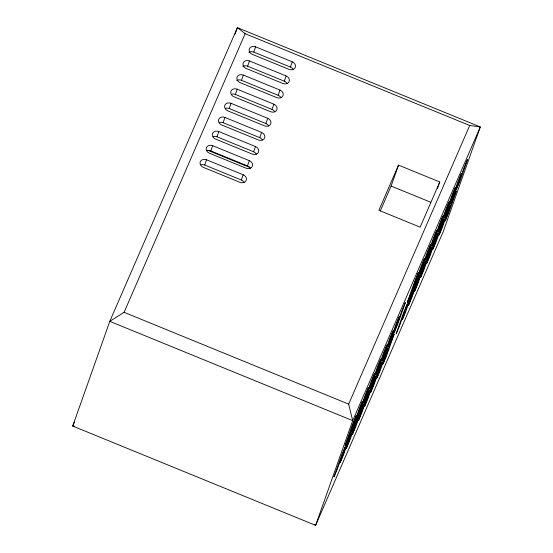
<?xml version="1.0" encoding="UTF-8"?>
<svg xmlns="http://www.w3.org/2000/svg" width="553" height="553" viewBox="0 0 553 553"><rect width="100%" height="100%" fill="white"/><g stroke="black" fill="none" stroke-linecap="round" stroke-linejoin="round"><path stroke-width="0.83" d="M235.087 34.148L237.389 27.65L480.294 126.941L443.209 231.666L315.611 525.35L72.706 426.059L109.791 321.334L237.389 27.65L245.138 33.692L469.711 125.49L480.294 126.941L352.696 420.633L315.611 525.35L314.325 524.341M200.96 164.815A4.956 4.099 19.5 0 1 204.686 165.036L206.539 159.796L243.202 174.783A4.956 4.099 19.5 0 1 246.147 180.423A4.956 4.099 19.5 0 1 239.933 182.317L203.269 167.331A4.956 4.099 19.5 0 1 200.317 161.69A4.956 4.099 19.5 0 1 206.539 159.796M207.099 150.692A4.956 4.099 19.5 0 1 210.817 150.914L212.67 145.681L249.334 160.667A4.956 4.099 19.5 0 1 252.286 166.308A4.956 4.099 19.5 0 1 246.064 168.195L209.4 153.209A4.956 4.099 19.5 0 1 206.456 147.568A4.956 4.099 19.5 0 1 212.67 145.681M213.23 136.57A4.956 4.099 19.5 0 1 216.956 136.798L218.808 131.559L255.472 146.545A4.956 4.099 19.5 0 1 258.417 152.186A4.956 4.099 19.5 0 1 252.203 154.08L215.532 139.086A4.956 4.099 19.5 0 1 212.587 133.453A4.956 4.099 19.5 0 1 218.808 131.559M219.368 122.455A4.956 4.099 19.5 0 1 223.087 122.676L224.94 117.436L261.604 132.43A4.956 4.099 19.5 0 1 264.555 138.063A4.956 4.099 19.5 0 1 258.334 139.957L221.67 124.971A4.956 4.099 19.5 0 1 218.725 119.33A4.956 4.099 19.5 0 1 224.94 117.436M225.5 108.333A4.956 4.099 19.5 0 1 229.219 108.554L231.078 103.321L267.742 118.307A4.956 4.099 19.5 0 1 270.687 123.948A4.956 4.099 19.5 0 1 264.465 125.835L227.801 110.849A4.956 4.099 19.5 0 1 224.857 105.215A4.956 4.099 19.5 0 1 231.078 103.321M231.638 94.217A4.956 4.099 19.5 0 1 235.357 94.439L237.209 89.199L273.873 104.185A4.956 4.099 19.5 0 1 276.825 109.826A4.956 4.099 19.5 0 1 270.604 111.72L233.94 96.734A4.956 4.099 19.5 0 1 230.988 91.093A4.956 4.099 19.5 0 1 237.209 89.199M236.705 80.579A4.956 4.099 19.5 0 1 241.488 80.316L243.341 75.084L280.012 90.07A4.956 4.099 19.5 0 1 282.956 95.71A4.956 4.099 19.5 0 1 276.735 97.598L240.071 82.611A4.956 4.099 19.5 0 1 237.126 76.971A4.956 4.099 19.5 0 1 243.341 75.084M242.836 66.457A4.956 4.099 19.5 0 1 247.626 66.201L249.479 60.961L286.143 75.948A4.956 4.099 19.5 0 1 289.088 81.588A4.956 4.099 19.5 0 1 282.873 83.482L246.209 68.489A4.956 4.099 19.5 0 1 243.258 62.855A4.956 4.099 19.5 0 1 249.479 60.961M248.974 52.341A4.956 4.099 19.5 0 1 253.758 52.079L255.61 46.839L292.281 61.832A4.956 4.099 19.5 0 1 295.226 67.466A4.956 4.099 19.5 0 1 289.005 69.36L252.341 54.374A4.956 4.099 19.5 0 1 249.396 48.733A4.956 4.099 19.5 0 1 255.61 46.839M244.108 182.449A4.956 4.099 19.5 0 0 241.35 180.022L243.202 174.783M250.246 168.333A4.956 4.099 19.5 0 0 247.481 165.9L249.334 160.667M256.378 154.211A4.956 4.099 19.5 0 0 253.62 151.785L255.472 146.545M262.516 140.089A4.956 4.099 19.5 0 0 259.751 137.662L261.604 132.43M268.647 125.973A4.956 4.099 19.5 0 0 265.889 123.547L267.742 118.307M274.786 111.851A4.956 4.099 19.5 0 0 272.021 109.425L273.873 104.185M280.917 97.736A4.956 4.099 19.5 0 0 278.152 95.303L280.012 90.07M287.048 83.614A4.956 4.099 19.5 0 0 284.29 81.187L286.143 75.948M293.187 69.491A4.956 4.099 19.5 0 0 290.422 67.065L292.281 61.832M380.277 210.99L391.102 186.064L398.519 165.119L439.773 181.978L437.485 188.421M74.427 422.098L72.706 426.059L74.337 426.28M469.711 125.49L348.66 404.119L352.696 420.633L109.791 321.334L124.086 312.314L245.138 33.692M398.519 165.119L378.895 210.299L420.142 227.159L439.773 181.978M253.758 52.079L290.422 67.065M247.626 66.201L284.29 81.187M241.488 80.316L278.152 95.303M235.357 94.439L272.021 109.425M229.219 108.554L265.889 123.547M391.102 186.064L430.766 202.274M223.087 122.676L259.751 137.662M216.956 136.798L253.62 151.785M210.817 150.914L247.481 165.9M207.541 150.188L249.901 167.504M204.686 165.036L241.35 180.022M124.086 312.314L348.66 404.119M334.026 476.804L337.185 469.532L345.141 446.976L341.92 454.504L334.026 476.804M340.157 462.688L343.316 455.409L351.279 432.854L348.058 440.388L340.157 462.688M345.148 445.386L348.307 438.114L356.27 415.559L353.049 423.086L345.148 445.386M346.296 448.566L349.455 441.294L357.411 418.739L354.19 426.266L346.296 448.566M351.286 431.271L354.445 423.992L362.402 401.443L359.18 408.971L351.286 431.271M352.427 434.444L355.586 427.172L363.542 404.616L360.328 412.144L352.427 434.444M357.418 417.149L360.577 409.877L368.533 387.321L365.319 394.849L357.418 417.149M358.565 420.328L361.724 413.05L369.68 390.501L366.459 398.029L358.565 420.328M363.556 403.026L366.715 395.754L374.671 373.199L371.45 380.734L363.556 403.026M364.697 406.206L367.856 398.934L375.812 376.379L372.591 383.906L364.697 406.206M369.687 388.911L372.846 381.639L380.803 359.084L377.581 366.611L369.687 388.911M370.828 392.091L373.994 384.812L381.95 362.256L378.729 369.791L370.828 392.091M375.819 374.789L378.985 367.517L386.941 344.961L383.72 352.489L375.819 374.789M376.966 377.969L380.125 370.697L388.082 348.141L384.86 355.669L376.966 377.969M381.957 360.674L385.116 353.395L393.072 330.846L389.851 338.374L381.957 360.674M383.098 363.846L386.264 356.574L394.22 334.019L390.999 341.547L383.098 363.846M388.088 346.551L391.248 339.279L399.211 316.724L395.989 324.252L388.088 346.551M394.227 332.429L397.386 325.157L405.342 302.602L402.121 310.136L394.227 332.429M396.19 333.729L399.349 326.45L407.305 303.901L404.084 311.429L396.19 333.729M402.321 319.606L405.48 312.334L413.437 289.779L410.215 297.307L402.321 319.606M407.312 302.311L410.471 295.039L418.427 272.484L415.206 280.012L407.312 302.311M408.453 305.491L411.619 298.212L419.575 275.657L416.354 283.191L408.453 305.491M413.444 288.189L416.609 280.917L424.566 258.362L421.345 265.889L413.444 288.189M414.591 291.369L417.75 284.097L425.706 261.541L422.485 269.069L414.591 291.369M419.582 274.074L422.741 266.795L430.697 244.246L427.476 251.774L419.582 274.074M420.722 277.247L423.881 269.975L431.845 247.419L428.623 254.947L420.722 277.247M425.713 259.951L428.872 252.68L436.835 230.124L433.614 237.652L425.713 259.951M426.861 263.131L430.02 255.852L437.976 233.304L434.755 240.832L426.861 263.131M431.852 245.836L435.011 238.557L442.967 216.002L439.746 223.536L431.852 245.836M432.992 249.009L436.151 241.737L444.107 219.182L440.893 226.709L432.992 249.009M437.983 231.714L441.142 224.442L449.098 201.886L445.884 209.414L437.983 231.714M439.13 234.894L442.289 227.615L450.246 205.059L447.024 212.594L439.13 234.894M444.121 217.592L447.28 210.32L455.237 187.764L452.015 195.292L444.121 217.592M445.262 220.771L448.421 213.499L456.377 190.944L453.156 198.472L445.262 220.771M450.253 203.476L453.412 196.197L461.368 173.649L458.147 181.177L450.253 203.476M456.384 189.354L459.55 182.082L467.506 159.527L464.285 167.054L456.384 189.354"/></g></svg>
